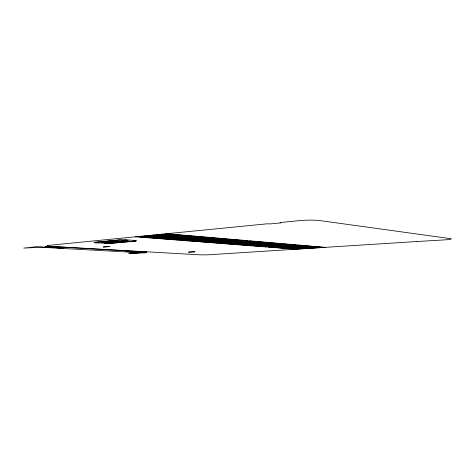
<?xml version="1.0" encoding="UTF-8"?>
<svg xmlns="http://www.w3.org/2000/svg" width="475" height="475" viewBox="0 0 475 475"><rect width="100%" height="100%" fill="white"/><g stroke="black" fill="none" stroke-linecap="round" stroke-linejoin="round"><path stroke-width="0.71" d="M119.676 241.306L124.052 241.383L117.889 241.466L121.653 241.627C120.407 241.585 123.838 241.615 121.665 241.514L123.144 241.407L122.764 241.442M114.558 240.884L114.249 240.843L117.616 240.748L116.446 240.783L116.862 240.694M110.497 242.499L110.248 242.98L113.008 242.672L110.42 242.559L113.056 242.654L112.254 242.268L110.532 242.476L112.516 242.404M106.174 241.846L105.883 241.84M116.832 240.677L113.952 240.837L115.467 240.979M126.498 239.928L126.368 239.94A4.697 0.386 0.3 0 1 119.789 239.958L95.267 242.339A4.507 0.344 0.5 0 1 95.974 242.79L95.873 242.802M138.843 252.771L128.873 253.644L146.057 252.771M100.961 242.066L102.832 242.179L101.703 242.042M102.083 241.959L103.871 242.078L101.341 242.03L102.41 242.167L102.018 242.137M107.047 241.484L108.65 241.627M107.504 241.442L109.339 241.561L108.585 241.395M109.737 241.229L111.316 241.336M110.586 241.146L112.189 241.288M111.506 241.062L113.109 241.199M111.423 241.205L112.367 241.152M112.878 241.062L113.656 240.991M105.397 241.9L105.972 241.882M110.04 241.496L108.211 241.377L108.953 241.543M104.304 243.354L104.411 243.342A4.388 0.333 0.4 0 1 110.087 243.313L135.042 241.039A4.578 0.368 0.2 0 1 134.763 240.54L134.852 240.528M104.441 241.769L106.168 241.828M121.594 241.407L122.556 241.359M121.535 241.348L120.62 241.3L122.212 241.324L119.676 241.318M103.372 241.953L104.381 241.989C98.367 241.757 107.712 242.232 103.663 241.894M117.468 240.611L118.489 240.647C112.225 240.392 122.324 240.873 117.776 240.552M102.962 242.048L103.419 242.078M105.414 241.935L103.627 241.811L105.919 241.787M111.791 241.294L110.871 241.413M105.996 241.585L104.981 241.686L106.768 241.805M106.744 241.65L105.373 241.68M107.552 241.692L106.186 241.733M112.907 240.926L111.868 241.027L114.463 241.039M136.082 240.534L126.279 239.828A3.741 0.309 0.3 0 1 125.893 239.881A3.877 0.321 0.3 0 1 119.724 239.863L94.008 242.333L95.938 242.6L94.715 242.802L110.354 243.408L136.177 241.039A3.776 0.303 0.2 0 1 136.082 240.534M142.12 236.568L181.634 239.679M183.742 239.851L220.578 242.749M222.448 242.897L255.081 245.468M256.738 245.599L285.849 247.897M287.333 248.009L300.016 249.013M138.278 236.52L158.763 238.129M161.019 238.308L200.272 241.383M202.255 241.537L236.906 244.257M238.67 244.393L269.485 246.81M271.053 246.935L297.213 248.989M139.234 236.853L178.748 239.934M180.862 240.101L217.716 242.974M219.581 243.123L252.249 245.67M253.905 245.801L283.058 248.075M284.549 248.193L297.249 249.185M135.411 236.805L155.889 238.397M158.145 238.569L197.41 241.621M199.393 241.775L234.068 244.471M235.832 244.607L266.683 247.006M268.25 247.125L294.458 249.161M147.048 235.659L167.538 237.31M169.795 237.494L209.012 240.659M210.995 240.819L245.557 243.61M247.309 243.752L278.006 246.228M279.567 246.353L305.597 248.455M147.968 235.998L187.477 239.168M189.584 239.341L226.379 242.297M228.243 242.446L260.805 245.058M262.461 245.195L291.484 247.523M292.962 247.641L305.597 248.657M144.097 235.95L164.588 237.589M166.844 237.767L206.073 240.902M208.056 241.062L242.654 243.829M244.405 243.966L275.144 246.424M276.711 246.549L302.783 248.633M145.029 236.283L184.537 239.43M186.651 239.596L223.47 242.523M225.334 242.672L257.931 245.266M259.587 245.397L288.658 247.713M290.136 247.825L302.795 248.835M141.176 236.235L161.66 237.856M163.917 238.034L203.163 241.146M205.147 241.3L239.768 244.043M241.526 244.18L272.306 246.62M273.867 246.745L299.992 248.811M153.027 235.066L173.518 236.752M175.774 236.942L214.961 240.166M216.938 240.326L251.435 243.17M253.187 243.313L283.795 245.83M285.35 245.961L311.285 248.092M153.924 235.416L193.42 238.646M195.528 238.818L232.275 241.828M234.133 241.983L266.618 244.643M268.268 244.779L297.202 247.148M298.674 247.267L311.262 248.3M150.023 235.362L170.519 237.037M172.769 237.221L211.975 240.415M213.952 240.576L248.484 243.39M250.236 243.533L280.891 246.032M282.447 246.157L308.435 248.277M150.931 235.707L190.433 238.907M192.547 239.079L229.312 242.066M231.177 242.214L263.702 244.851M265.353 244.987L294.328 247.338M295.806 247.457L308.423 248.478M159.119 234.466L179.609 236.188M181.866 236.378L221.006 239.667M222.983 239.828L257.408 242.719M259.154 242.868L289.673 245.433M291.223 245.563L317.057 247.73M159.986 234.816L199.464 238.118M201.572 238.296L238.266 241.359M240.118 241.514L272.525 244.221M274.17 244.358L302.997 246.768M304.469 246.893L317.003 247.938M156.061 234.769L176.552 236.473M178.808 236.663L217.972 239.917M219.949 240.083L254.41 242.945M256.162 243.093L286.722 245.634M288.277 245.759L314.165 247.914M156.94 235.119L196.43 238.385M198.538 238.557L235.256 241.597M237.114 241.751L269.562 244.435M271.207 244.572L300.087 246.958M301.56 247.083L314.123 248.122M165.33 233.854L185.808 235.612M188.064 235.802L227.157 239.157M229.128 239.323L263.477 242.268M265.216 242.416L295.634 245.023M297.178 245.153L322.911 247.356M166.167 234.217L205.622 237.577M207.729 237.755L244.352 240.878M246.204 241.039L278.516 243.794M280.155 243.93L308.881 246.382M310.347 246.507L322.828 247.57M162.213 234.163L182.697 235.903M184.947 236.093L224.069 239.412M226.047 239.578L260.431 242.493M262.176 242.642L292.642 245.225M294.191 245.355L319.972 247.546M163.062 234.519L202.528 237.85M204.636 238.028L241.294 241.122M243.147 241.276L275.506 244.007M277.151 244.144L305.93 246.578M307.396 246.697L319.907 247.754M169.296 233.908L208.739 237.304M210.841 237.488L247.433 240.635M249.28 240.795L281.55 243.574M283.189 243.717L311.855 246.187M313.316 246.311L325.773 247.386M146.068 252.712L125.495 251.566L141.627 252.29L146.662 252.035L52.482 246.596A4.72 0.327 0.7 0 0 46.164 246.596L45.837 246.632A4.72 0.327 0.7 0 0 47.102 247.053L63.122 248.11L36.605 246.662L23.75 248.098L40.915 247.255L138.89 252.647M416.925 241.52L209.837 254.701A8.051 0.493 -0.3 0 1 198.55 254.748L51.728 246.4A10.278 0.73 0.6 0 1 48.664 245.355L266.107 223.921A2.945 0.309 -0.8 0 1 270.263 223.915L280.701 222.888A3.01 0.321 -0.9 0 1 281.259 222.425L299.44 220.632A14.535 1.568 -1.2 0 1 320.002 220.602L450.312 238.616A11.293 0.831 -1.8 0 1 444.493 239.893L416.925 241.52M110.099 242.767L109.238 242.968L110.099 242.767M116.446 241.609L115.567 241.686L120.377 241.912L116.476 241.597M114.463 241.888L117.853 242.048L114.463 241.888M110.473 242.351L109.553 242.321L112.177 242.25L110.473 242.351M113.549 241.888L118.768 242.03L113.573 241.882M114.178 242.327L112.522 242.262L114.178 242.327M114.125 242.214L113.644 242.286L114.125 242.214M123.025 240.914L122.342 240.878L128.404 241.003L123.025 240.914M126.279 241.211L121.719 241.11L126.279 241.211M108.698 246.531L103.099 247.018L109.951 246.608L108.698 246.531M194.079 251.756L188.45 252.142L195.047 251.815L194.079 251.756M109.689 242.297L109.25 242.309L110.016 242.476L106.412 242.321L109.689 242.297"/></g></svg>
